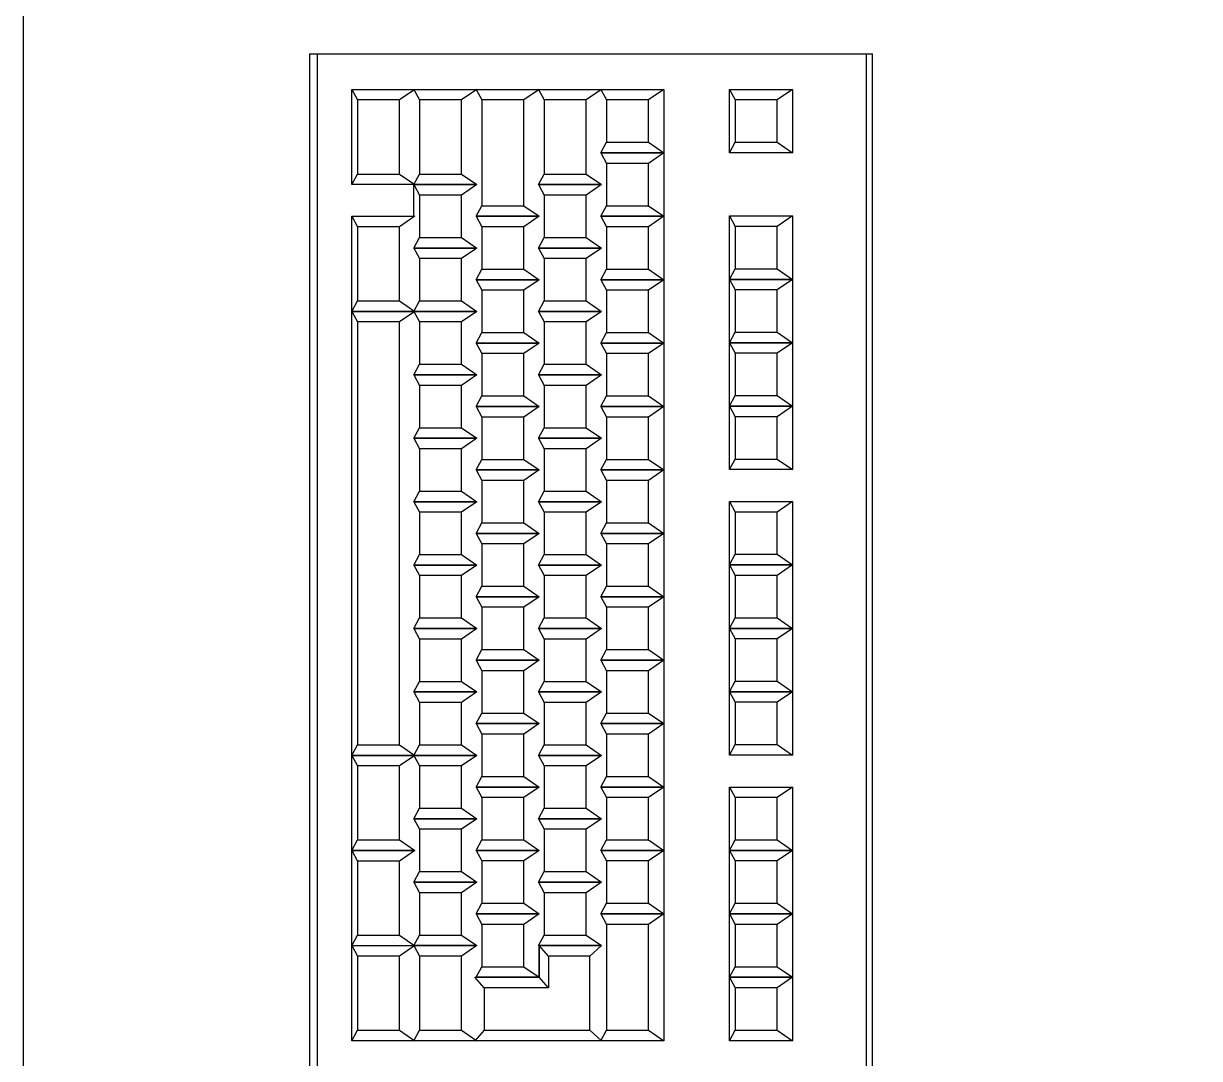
# Model space of a CAD drawing. Header units: metres. Extents: x -22 to 564, y 0 to 143.
# Drawn here: x 115.3092 to 115.6592, y 39.7939 to 40.102 of the extents above; entities that cross this region are included whole.
import ezdxf
from ezdxf.enums import TextEntityAlignment as Align

# ---------------------------------------------------------------- set-up
doc = ezdxf.new("R2010")
doc.units = ezdxf.units.M
for name, color, linetype in [('XREF 1N NEURO-ONCOLOGIA$0$MOBILIARIO', 161, 'Continuous'), ('XREF 1N NEURO-ONCOLOGIA$0$Mobiliario Fijo', 40, 'Continuous'), ('XREF 1N NEURO-ONCOLOGIA$0$TEX-MOB', 4, 'Continuous')]:
    doc.layers.add(name, color=color, linetype=linetype)
doc.styles.add('XREF 1N NEURO-ONCOLOGIA$0$HANDLET', font='romans.shx')

# ---------------------------------------------------------------- blocks, each defined once
blk = doc.blocks.new('XREF 1N NEURO-ONCOLOGIA$0$A$C3a3ee5ec')
for p, q in [((-0.15502, 0.26704), (-0.15502, -0.22296)), ((-0.15317, 0.26704), (-0.15317, -0.22296)), ((0.01032, -0.22296), (0.01032, 0.26704)), ((0.01257, -0.22296), (0.01257, 0.26704)), ((-0.13118, 0.0519), (-0.13118, 0.07077)), ((-0.13118, 0.07077), (-0.11244, 0.07077)), ((-0.12662, 0.06762), (-0.13118, 0.07077)), ((-0.11244, 0.07077), (-0.11413, 0.06762)), ((-0.11244, 0.07077), (-0.11244, 0.0519)), ((-0.09287, 0.03302), (-0.09287, 0.07077)), ((-0.09287, 0.07077), (-0.07413, 0.07077)), ((-0.08831, 0.06764), (-0.09287, 0.07077)), ((-0.07413, 0.07077), (-0.07582, 0.06764)), ((-0.07433, 0.07077), (-0.03668, 0.07077)), ((-0.07433, 0.07077), (-0.07091, 0.06767)), ((-0.03941, 0.06767), (-0.03668, 0.07077)), ((-0.03727, 0.0708), (-0.01853, 0.0708)), ((-0.03271, 0.06764), (-0.03727, 0.0708)), ((-0.01853, 0.0708), (-0.02022, 0.06764)), ((-0.01874, 0.0708), (0, 0.0708)), ((-0.01418, 0.06764), (-0.01874, 0.0708)), ((0, 0.0708), (-0.00169, 0.06764)), ((0, 0.0708), (0, 0.04247)), ((-0.12662, 0.06762), (-0.12662, 0.05502)), ((-0.11413, 0.06762), (-0.12662, 0.06762)), ((-0.11413, 0.05502), (-0.11413, 0.06762)), ((-0.08831, 0.06764), (-0.08831, 0.03614)), ((-0.07582, 0.06764), (-0.08831, 0.06764)), ((-0.07582, 0.03614), (-0.07582, 0.06764)), ((-0.03941, 0.06767), (-0.07091, 0.06767)), ((-0.07091, 0.06767), (-0.07091, 0.04557)), ((-0.03941, 0.055), (-0.03941, 0.06767)), ((-0.03271, 0.06764), (-0.03271, 0.04559)), ((-0.02022, 0.06764), (-0.03271, 0.06764)), ((-0.02022, 0.04559), (-0.02022, 0.06764)), ((-0.01418, 0.06764), (-0.01418, 0.04559)), ((-0.00169, 0.06764), (-0.01418, 0.06764)), ((-0.00169, 0.04559), (-0.00169, 0.06764)), ((-0.13118, 0.0519), (-0.12662, 0.05502)), ((-0.12662, 0.05502), (-0.11413, 0.05502)), ((-0.11244, 0.0519), (-0.11413, 0.05502)), ((-0.05854, 0.055), (-0.03941, 0.055)), ((-0.05854, 0.055), (-0.0558, 0.0519)), ((-0.05854, 0.04557), (-0.05854, 0.055)), ((-0.03941, 0.055), (-0.03668, 0.0519)), ((-0.11244, 0.0519), (-0.13118, 0.0519)), ((-0.13118, 0.03302), (-0.13118, 0.0519)), ((-0.13118, 0.0519), (-0.11244, 0.0519)), ((-0.12662, 0.04874), (-0.13118, 0.0519)), ((-0.11244, 0.0519), (-0.11413, 0.04874)), ((-0.11244, 0.0519), (-0.11244, 0.03302)), ((-0.03668, 0.0519), (-0.0558, 0.0519)), ((-0.0558, 0.0519), (-0.0558, 0.04247)), ((-0.0558, 0.04247), (-0.0558, 0.0519)), ((-0.0558, 0.0519), (-0.03706, 0.0519)), ((-0.05124, 0.04874), (-0.0558, 0.0519)), ((-0.03706, 0.0519), (-0.03875, 0.04874)), ((-0.12662, 0.04874), (-0.12662, 0.03614)), ((-0.11413, 0.04874), (-0.12662, 0.04874)), ((-0.11413, 0.03614), (-0.11413, 0.04874)), ((-0.07091, 0.04557), (-0.07433, 0.04247)), ((-0.07091, 0.04557), (-0.05854, 0.04557)), ((-0.05854, 0.04557), (-0.0558, 0.04247)), ((-0.05124, 0.04874), (-0.05124, 0.03614)), ((-0.03875, 0.04874), (-0.05124, 0.04874)), ((-0.03875, 0.03614), (-0.03875, 0.04874)), ((-0.03727, 0.04247), (-0.03271, 0.04559)), ((-0.03271, 0.04559), (-0.02022, 0.04559)), ((-0.01853, 0.04247), (-0.02022, 0.04559)), ((-0.01874, 0.04247), (-0.01418, 0.04559)), ((-0.01418, 0.04559), (-0.00169, 0.04559)), ((0, 0.04247), (-0.00169, 0.04559)), ((-0.07433, 0.04247), (-0.0556, 0.04247)), ((-0.06977, 0.03931), (-0.07433, 0.04247)), ((-0.0558, 0.04247), (-0.07433, 0.04247)), ((-0.0556, 0.04247), (-0.05728, 0.03931)), ((-0.01853, 0.04247), (-0.03727, 0.04247)), ((-0.03727, 0.04247), (-0.01853, 0.04247)), ((-0.03271, 0.03931), (-0.03727, 0.04247)), ((-0.01853, 0.04247), (-0.02022, 0.03931)), ((-0.01874, 0.04249), (0, 0.04249)), ((-0.01418, 0.03933), (-0.01874, 0.04249)), ((0, 0.04247), (-0.01874, 0.04247)), ((0, 0.04249), (-0.00169, 0.03933)), ((0, 0.04249), (0, 0.01416)), ((-0.06977, 0.03931), (-0.06977, 0.02671)), ((-0.05728, 0.03931), (-0.06977, 0.03931)), ((-0.05728, 0.02671), (-0.05728, 0.03931)), ((-0.03271, 0.03931), (-0.03271, 0.02671)), ((-0.02022, 0.03931), (-0.03271, 0.03931)), ((-0.02022, 0.02671), (-0.02022, 0.03931)), ((-0.01418, 0.03933), (-0.01418, 0.01729)), ((-0.00169, 0.03933), (-0.01418, 0.03933)), ((-0.00169, 0.01729), (-0.00169, 0.03933)), ((-0.13118, 0.03302), (-0.12662, 0.03614)), ((-0.12662, 0.03614), (-0.11413, 0.03614)), ((-0.11244, 0.03302), (-0.11413, 0.03614)), ((-0.09287, 0.03302), (-0.08831, 0.03614)), ((-0.08831, 0.03614), (-0.07582, 0.03614)), ((-0.07413, 0.03302), (-0.07582, 0.03614)), ((-0.0558, 0.03302), (-0.05124, 0.03614)), ((-0.05124, 0.03614), (-0.03875, 0.03614)), ((-0.03706, 0.03302), (-0.03875, 0.03614)), ((-0.11244, 0.03302), (-0.13118, 0.03302)), ((-0.13118, 0.01414), (-0.13118, 0.03302)), ((-0.13118, 0.03302), (-0.11244, 0.03302)), ((-0.12662, 0.02986), (-0.13118, 0.03302)), ((-0.11244, 0.03302), (-0.11413, 0.02986)), ((-0.11244, 0.03302), (-0.11244, 0.01414)), ((-0.07413, 0.03302), (-0.09287, 0.03302)), ((-0.09287, 0.01414), (-0.09287, 0.03302)), ((-0.09287, 0.03302), (-0.07413, 0.03302)), ((-0.08831, 0.02986), (-0.09287, 0.03302)), ((-0.07413, 0.03302), (-0.07582, 0.02986)), ((-0.03706, 0.03302), (-0.0558, 0.03302)), ((-0.0558, 0.03302), (-0.03706, 0.03302)), ((-0.05124, 0.02986), (-0.0558, 0.03302)), ((-0.03706, 0.03302), (-0.03875, 0.02986)), ((-0.12662, 0.02986), (-0.12662, 0.01726)), ((-0.11413, 0.02986), (-0.12662, 0.02986)), ((-0.11413, 0.01726), (-0.11413, 0.02986)), ((-0.08831, 0.02986), (-0.08831, 0.01726)), ((-0.07582, 0.02986), (-0.08831, 0.02986)), ((-0.07582, 0.01726), (-0.07582, 0.02986)), ((-0.05124, 0.02986), (-0.05124, 0.01726)), ((-0.03875, 0.02986), (-0.05124, 0.02986)), ((-0.03875, 0.01726), (-0.03875, 0.02986)), ((-0.07433, 0.02359), (-0.06977, 0.02671)), ((-0.06977, 0.02671), (-0.05728, 0.02671)), ((-0.0556, 0.02359), (-0.05728, 0.02671)), ((-0.03727, 0.02359), (-0.03271, 0.02671)), ((-0.03271, 0.02671), (-0.02022, 0.02671)), ((-0.01853, 0.02359), (-0.02022, 0.02671)), ((-0.0556, 0.02359), (-0.07433, 0.02359)), ((-0.07433, 0.02359), (-0.0556, 0.02359)), ((-0.06977, 0.02043), (-0.07433, 0.02359)), ((-0.0556, 0.02359), (-0.05728, 0.02043)), ((-0.01853, 0.02359), (-0.03727, 0.02359)), ((-0.03727, 0.02359), (-0.01853, 0.02359)), ((-0.03271, 0.02043), (-0.03727, 0.02359)), ((-0.01853, 0.02359), (-0.02022, 0.02043)), ((-0.06977, 0.02043), (-0.06977, 0.00784)), ((-0.05728, 0.02043), (-0.06977, 0.02043)), ((-0.05728, 0.00784), (-0.05728, 0.02043)), ((-0.03271, 0.02043), (-0.03271, 0.00784)), ((-0.02022, 0.02043), (-0.03271, 0.02043)), ((-0.02022, 0.00784), (-0.02022, 0.02043)), ((-0.13118, 0.01414), (-0.12662, 0.01726)), ((-0.11244, 0.01414), (-0.13118, 0.01414)), ((-0.13118, -0.00474), (-0.13118, 0.01414)), ((-0.13118, 0.01414), (-0.11244, 0.01414)), ((-0.12662, 0.01098), (-0.13118, 0.01414)), ((-0.12662, 0.01726), (-0.11413, 0.01726)), ((-0.11244, 0.01414), (-0.11413, 0.01726)), ((-0.11244, 0.01414), (-0.11413, 0.01098)), ((-0.11244, 0.01414), (-0.11244, -0.00474)), ((-0.09287, 0.01414), (-0.08831, 0.01726)), ((-0.07413, 0.01414), (-0.09287, 0.01414)), ((-0.09287, -0.00474), (-0.09287, 0.01414)), ((-0.09287, 0.01414), (-0.07413, 0.01414)), ((-0.08831, 0.01098), (-0.09287, 0.01414)), ((-0.08831, 0.01726), (-0.07582, 0.01726)), ((-0.07413, 0.01414), (-0.07582, 0.01726)), ((-0.07413, 0.01414), (-0.07582, 0.01098)), ((-0.0558, 0.01414), (-0.05124, 0.01726)), ((-0.03706, 0.01414), (-0.0558, 0.01414)), ((-0.0558, 0.01414), (-0.03706, 0.01414)), ((-0.05124, 0.01098), (-0.0558, 0.01414)), ((-0.05124, 0.01726), (-0.03875, 0.01726)), ((-0.03706, 0.01414), (-0.03875, 0.01726)), ((-0.03706, 0.01414), (-0.03875, 0.01098)), ((-0.01874, 0.01416), (-0.01418, 0.01729)), ((0, 0.01416), (-0.01874, 0.01416)), ((-0.01874, 0.01416), (0, 0.01416)), ((-0.01418, 0.01101), (-0.01874, 0.01416)), ((-0.01418, 0.01729), (-0.00169, 0.01729)), ((0, 0.01416), (-0.00169, 0.01729)), ((0, 0.01416), (-0.00169, 0.01101)), ((0, 0.01416), (0, -0.01416)), ((-0.12662, 0.01098), (-0.12662, -0.00161)), ((-0.11413, 0.01098), (-0.12662, 0.01098)), ((-0.11413, -0.00161), (-0.11413, 0.01098)), ((-0.08831, 0.01098), (-0.08831, -0.00161)), ((-0.07582, 0.01098), (-0.08831, 0.01098)), ((-0.07582, -0.00161), (-0.07582, 0.01098)), ((-0.05124, 0.01098), (-0.05124, -0.00161)), ((-0.03875, 0.01098), (-0.05124, 0.01098)), ((-0.03875, -0.00161), (-0.03875, 0.01098)), ((-0.01418, 0.01101), (-0.01418, -0.01104)), ((-0.00169, 0.01101), (-0.01418, 0.01101)), ((-0.00169, -0.01104), (-0.00169, 0.01101)), ((-0.07433, 0.00471), (-0.06977, 0.00784)), ((-0.06977, 0.00784), (-0.05728, 0.00784)), ((-0.0556, 0.00471), (-0.05728, 0.00784)), ((-0.03727, 0.00471), (-0.03271, 0.00784)), ((-0.03271, 0.00784), (-0.02022, 0.00784)), ((-0.01853, 0.00471), (-0.02022, 0.00784)), ((-0.0556, 0.00471), (-0.07433, 0.00471)), ((-0.07433, 0.00471), (-0.0556, 0.00471)), ((-0.06977, 0.00156), (-0.07433, 0.00471)), ((-0.0556, 0.00471), (-0.05728, 0.00156)), ((-0.01853, 0.00471), (-0.03727, 0.00471)), ((-0.03727, 0.00471), (-0.01853, 0.00471)), ((-0.03271, 0.00156), (-0.03727, 0.00471)), ((-0.01853, 0.00471), (-0.02022, 0.00156)), ((-0.06977, 0.00156), (-0.06977, -0.01104)), ((-0.05728, 0.00156), (-0.06977, 0.00156)), ((-0.05728, -0.01104), (-0.05728, 0.00156)), ((-0.03271, 0.00156), (-0.03271, -0.01104)), ((-0.02022, 0.00156), (-0.03271, 0.00156)), ((-0.02022, -0.01104), (-0.02022, 0.00156)), ((-0.13118, -0.00474), (-0.12662, -0.00161)), ((-0.12662, -0.00161), (-0.11413, -0.00161)), ((-0.11244, -0.00474), (-0.11413, -0.00161)), ((-0.09287, -0.00474), (-0.08831, -0.00161)), ((-0.08831, -0.00161), (-0.07582, -0.00161)), ((-0.07413, -0.00474), (-0.07582, -0.00161)), ((-0.0558, -0.00474), (-0.05124, -0.00161)), ((-0.05124, -0.00161), (-0.03875, -0.00161)), ((-0.03706, -0.00474), (-0.03875, -0.00161)), ((-0.11244, -0.00474), (-0.13118, -0.00474)), ((-0.07413, -0.00474), (-0.09287, -0.00474)), ((-0.09287, -0.02361), (-0.09287, -0.00474)), ((-0.09287, -0.00474), (-0.07413, -0.00474)), ((-0.08831, -0.00789), (-0.09287, -0.00474)), ((-0.07413, -0.00474), (-0.07582, -0.00789)), ((-0.03706, -0.00474), (-0.0558, -0.00474)), ((-0.0558, -0.00474), (-0.03706, -0.00474)), ((-0.05124, -0.00789), (-0.0558, -0.00474)), ((-0.03706, -0.00474), (-0.03875, -0.00789)), ((-0.08831, -0.00789), (-0.08831, -0.02049)), ((-0.07582, -0.00789), (-0.08831, -0.00789)), ((-0.07582, -0.02049), (-0.07582, -0.00789)), ((-0.05124, -0.00789), (-0.05124, -0.02049)), ((-0.03875, -0.00789), (-0.05124, -0.00789)), ((-0.03875, -0.02049), (-0.03875, -0.00789)), ((-0.07433, -0.01416), (-0.06977, -0.01104)), ((-0.06977, -0.01104), (-0.05728, -0.01104)), ((-0.0556, -0.01416), (-0.05728, -0.01104)), ((-0.03727, -0.01416), (-0.03271, -0.01104)), ((-0.03271, -0.01104), (-0.02022, -0.01104)), ((-0.01853, -0.01416), (-0.02022, -0.01104)), ((-0.01874, -0.01416), (-0.01418, -0.01104)), ((-0.01418, -0.01104), (-0.00169, -0.01104)), ((0, -0.01416), (-0.00169, -0.01104)), ((-0.13118, -0.0331), (-0.13118, -0.01423)), ((-0.13118, -0.01423), (-0.11244, -0.01423)), ((-0.12662, -0.01738), (-0.13118, -0.01423)), ((-0.12662, -0.01738), (-0.12662, -0.02998)), ((-0.11413, -0.01738), (-0.12662, -0.01738)), ((-0.11244, -0.01423), (-0.11413, -0.01738)), ((-0.11413, -0.02998), (-0.11413, -0.01738)), ((-0.11244, -0.01423), (-0.11244, -0.0331)), ((-0.0556, -0.01416), (-0.07433, -0.01416)), ((-0.07433, -0.01416), (-0.0556, -0.01416)), ((-0.06977, -0.01732), (-0.07433, -0.01416)), ((-0.06977, -0.01732), (-0.06977, -0.02992)), ((-0.05728, -0.01732), (-0.06977, -0.01732)), ((-0.0556, -0.01416), (-0.05728, -0.01732)), ((-0.05728, -0.02992), (-0.05728, -0.01732)), ((-0.01853, -0.01416), (-0.03727, -0.01416)), ((-0.03727, -0.01416), (-0.01853, -0.01416)), ((-0.03271, -0.01732), (-0.03727, -0.01416)), ((-0.03271, -0.01732), (-0.03271, -0.02992)), ((-0.02022, -0.01732), (-0.03271, -0.01732)), ((-0.01853, -0.01416), (-0.02022, -0.01732)), ((-0.02022, -0.02992), (-0.02022, -0.01732)), ((0, -0.01416), (-0.01874, -0.01416)), ((-0.01874, -0.01416), (0, -0.01416)), ((-0.01418, -0.01732), (-0.01874, -0.01416)), ((-0.01418, -0.01732), (-0.01418, -0.14319)), ((-0.00169, -0.01732), (-0.01418, -0.01732)), ((0, -0.01416), (-0.00169, -0.01732)), ((-0.00169, -0.14319), (-0.00169, -0.01732)), ((0, -0.01416), (0, -0.14631)), ((-0.09287, -0.02361), (-0.08831, -0.02049)), ((-0.08831, -0.02049), (-0.07582, -0.02049)), ((-0.07413, -0.02361), (-0.07582, -0.02049)), ((-0.0558, -0.02361), (-0.05124, -0.02049)), ((-0.05124, -0.02049), (-0.03875, -0.02049)), ((-0.03706, -0.02361), (-0.03875, -0.02049)), ((-0.07413, -0.02361), (-0.09287, -0.02361)), ((-0.09287, -0.04249), (-0.09287, -0.02361)), ((-0.09287, -0.02361), (-0.07413, -0.02361)), ((-0.08831, -0.02677), (-0.09287, -0.02361)), ((-0.07413, -0.02361), (-0.07582, -0.02677)), ((-0.03706, -0.02361), (-0.0558, -0.02361)), ((-0.0558, -0.02361), (-0.03706, -0.02361)), ((-0.05124, -0.02677), (-0.0558, -0.02361)), ((-0.03706, -0.02361), (-0.03875, -0.02677)), ((-0.08831, -0.02677), (-0.08831, -0.03937)), ((-0.07582, -0.02677), (-0.08831, -0.02677)), ((-0.07582, -0.03937), (-0.07582, -0.02677)), ((-0.05124, -0.02677), (-0.05124, -0.03937)), ((-0.03875, -0.02677), (-0.05124, -0.02677)), ((-0.03875, -0.03937), (-0.03875, -0.02677)), ((-0.13118, -0.0331), (-0.12662, -0.02998)), ((-0.12662, -0.02998), (-0.11413, -0.02998)), ((-0.11244, -0.0331), (-0.11413, -0.02998)), ((-0.07433, -0.03304), (-0.06977, -0.02992)), ((-0.06977, -0.02992), (-0.05728, -0.02992)), ((-0.0556, -0.03304), (-0.05728, -0.02992)), ((-0.03727, -0.03304), (-0.03271, -0.02992)), ((-0.03271, -0.02992), (-0.02022, -0.02992)), ((-0.01853, -0.03304), (-0.02022, -0.02992)), ((-0.11244, -0.0331), (-0.13118, -0.0331)), ((-0.13118, -0.05198), (-0.13118, -0.0331)), ((-0.13118, -0.0331), (-0.11244, -0.0331)), ((-0.12662, -0.03626), (-0.13118, -0.0331)), ((-0.11244, -0.0331), (-0.11413, -0.03626)), ((-0.11244, -0.0331), (-0.11244, -0.05198)), ((-0.0556, -0.03304), (-0.07433, -0.03304)), ((-0.07433, -0.03304), (-0.0556, -0.03304)), ((-0.06977, -0.0362), (-0.07433, -0.03304)), ((-0.0556, -0.03304), (-0.05728, -0.0362)), ((-0.01853, -0.03304), (-0.03727, -0.03304)), ((-0.03727, -0.03304), (-0.01853, -0.03304)), ((-0.03271, -0.0362), (-0.03727, -0.03304)), ((-0.01853, -0.03304), (-0.02022, -0.0362)), ((-0.12662, -0.03626), (-0.12662, -0.04886)), ((-0.11413, -0.03626), (-0.12662, -0.03626)), ((-0.11413, -0.04886), (-0.11413, -0.03626)), ((-0.06977, -0.0362), (-0.06977, -0.0488)), ((-0.05728, -0.0362), (-0.06977, -0.0362)), ((-0.05728, -0.0488), (-0.05728, -0.0362)), ((-0.03271, -0.0362), (-0.03271, -0.0488)), ((-0.02022, -0.0362), (-0.03271, -0.0362)), ((-0.02022, -0.0488), (-0.02022, -0.0362)), ((-0.09287, -0.04249), (-0.08831, -0.03937)), ((-0.08831, -0.03937), (-0.07582, -0.03937)), ((-0.07413, -0.04249), (-0.07582, -0.03937)), ((-0.0558, -0.04249), (-0.05124, -0.03937)), ((-0.05124, -0.03937), (-0.03875, -0.03937)), ((-0.03706, -0.04249), (-0.03875, -0.03937)), ((-0.07413, -0.04249), (-0.09287, -0.04249)), ((-0.09287, -0.06137), (-0.09287, -0.04249)), ((-0.09287, -0.04249), (-0.07413, -0.04249)), ((-0.08831, -0.04565), (-0.09287, -0.04249)), ((-0.07413, -0.04249), (-0.07582, -0.04565)), ((-0.03706, -0.04249), (-0.0558, -0.04249)), ((-0.0558, -0.04249), (-0.03706, -0.04249)), ((-0.05124, -0.04565), (-0.0558, -0.04249)), ((-0.03706, -0.04249), (-0.03875, -0.04565)), ((-0.13118, -0.05198), (-0.12662, -0.04886)), ((-0.12662, -0.04886), (-0.11413, -0.04886)), ((-0.11244, -0.05198), (-0.11413, -0.04886)), ((-0.08831, -0.04565), (-0.08831, -0.05825)), ((-0.07582, -0.04565), (-0.08831, -0.04565)), ((-0.07582, -0.05825), (-0.07582, -0.04565)), ((-0.07433, -0.05192), (-0.06977, -0.0488)), ((-0.06977, -0.0488), (-0.05728, -0.0488)), ((-0.0556, -0.05192), (-0.05728, -0.0488)), ((-0.05124, -0.04565), (-0.05124, -0.05825)), ((-0.03875, -0.04565), (-0.05124, -0.04565)), ((-0.03875, -0.05825), (-0.03875, -0.04565)), ((-0.03727, -0.05192), (-0.03271, -0.0488)), ((-0.03271, -0.0488), (-0.02022, -0.0488)), ((-0.01853, -0.05192), (-0.02022, -0.0488)), ((-0.11244, -0.05198), (-0.13118, -0.05198)), ((-0.13118, -0.07086), (-0.13118, -0.05198)), ((-0.13118, -0.05198), (-0.11244, -0.05198)), ((-0.12662, -0.05514), (-0.13118, -0.05198)), ((-0.11244, -0.05198), (-0.11413, -0.05514)), ((-0.11244, -0.05198), (-0.11244, -0.07086)), ((-0.0556, -0.05192), (-0.07433, -0.05192)), ((-0.07433, -0.05192), (-0.0556, -0.05192)), ((-0.06977, -0.05508), (-0.07433, -0.05192)), ((-0.0556, -0.05192), (-0.05728, -0.05508)), ((-0.01853, -0.05192), (-0.03727, -0.05192)), ((-0.03727, -0.05192), (-0.01853, -0.05192)), ((-0.03271, -0.05508), (-0.03727, -0.05192)), ((-0.01853, -0.05192), (-0.02022, -0.05508)), ((-0.12662, -0.05514), (-0.12662, -0.06774)), ((-0.11413, -0.05514), (-0.12662, -0.05514)), ((-0.11413, -0.06774), (-0.11413, -0.05514)), ((-0.06977, -0.05508), (-0.06977, -0.06767)), ((-0.05728, -0.05508), (-0.06977, -0.05508)), ((-0.05728, -0.06767), (-0.05728, -0.05508)), ((-0.03271, -0.05508), (-0.03271, -0.06767)), ((-0.02022, -0.05508), (-0.03271, -0.05508)), ((-0.02022, -0.06767), (-0.02022, -0.05508)), ((-0.09287, -0.06137), (-0.08831, -0.05825)), ((-0.08831, -0.05825), (-0.07582, -0.05825)), ((-0.07413, -0.06137), (-0.07582, -0.05825)), ((-0.0558, -0.06137), (-0.05124, -0.05825)), ((-0.05124, -0.05825), (-0.03875, -0.05825)), ((-0.03706, -0.06137), (-0.03875, -0.05825)), ((-0.07413, -0.06137), (-0.09287, -0.06137)), ((-0.09287, -0.08025), (-0.09287, -0.06137)), ((-0.09287, -0.06137), (-0.07413, -0.06137)), ((-0.08831, -0.06453), (-0.09287, -0.06137)), ((-0.07413, -0.06137), (-0.07582, -0.06453)), ((-0.03706, -0.06137), (-0.0558, -0.06137)), ((-0.0558, -0.06137), (-0.03706, -0.06137)), ((-0.05124, -0.06453), (-0.0558, -0.06137)), ((-0.03706, -0.06137), (-0.03875, -0.06453)), ((-0.08831, -0.06453), (-0.08831, -0.07712)), ((-0.07582, -0.06453), (-0.08831, -0.06453)), ((-0.07582, -0.07712), (-0.07582, -0.06453)), ((-0.05124, -0.06453), (-0.05124, -0.07712)), ((-0.03875, -0.06453), (-0.05124, -0.06453)), ((-0.03875, -0.07712), (-0.03875, -0.06453)), ((-0.13118, -0.07086), (-0.12662, -0.06774)), ((-0.12662, -0.06774), (-0.11413, -0.06774)), ((-0.11244, -0.07086), (-0.11413, -0.06774)), ((-0.07433, -0.0708), (-0.06977, -0.06767)), ((-0.06977, -0.06767), (-0.05728, -0.06767)), ((-0.0556, -0.0708), (-0.05728, -0.06767)), ((-0.03727, -0.0708), (-0.03271, -0.06767)), ((-0.03271, -0.06767), (-0.02022, -0.06767)), ((-0.01853, -0.0708), (-0.02022, -0.06767)), ((-0.11244, -0.07086), (-0.13118, -0.07086)), ((-0.13118, -0.08974), (-0.13118, -0.07086)), ((-0.13118, -0.07086), (-0.11244, -0.07086)), ((-0.12662, -0.07402), (-0.13118, -0.07086)), ((-0.11244, -0.07086), (-0.11413, -0.07402)), ((-0.11244, -0.07086), (-0.11244, -0.08974)), ((-0.0556, -0.0708), (-0.07433, -0.0708)), ((-0.07433, -0.0708), (-0.0556, -0.0708)), ((-0.06977, -0.07396), (-0.07433, -0.0708)), ((-0.0556, -0.0708), (-0.05728, -0.07396)), ((-0.01853, -0.0708), (-0.03727, -0.0708)), ((-0.03727, -0.0708), (-0.01853, -0.0708)), ((-0.03271, -0.07396), (-0.03727, -0.0708)), ((-0.01853, -0.0708), (-0.02022, -0.07396)), ((-0.12662, -0.07402), (-0.12662, -0.08661)), ((-0.11413, -0.07402), (-0.12662, -0.07402)), ((-0.11413, -0.08661), (-0.11413, -0.07402)), ((-0.06977, -0.07396), (-0.06977, -0.08655)), ((-0.05728, -0.07396), (-0.06977, -0.07396)), ((-0.05728, -0.08655), (-0.05728, -0.07396)), ((-0.03271, -0.07396), (-0.03271, -0.08655)), ((-0.02022, -0.07396), (-0.03271, -0.07396)), ((-0.02022, -0.08655), (-0.02022, -0.07396)), ((-0.09287, -0.08025), (-0.08831, -0.07712)), ((-0.07413, -0.08025), (-0.09287, -0.08025)), ((-0.09287, -0.09912), (-0.09287, -0.08025)), ((-0.09287, -0.08025), (-0.07413, -0.08025)), ((-0.08831, -0.08341), (-0.09287, -0.08025)), ((-0.08831, -0.07712), (-0.07582, -0.07712)), ((-0.07413, -0.08025), (-0.07582, -0.07712)), ((-0.07413, -0.08025), (-0.07582, -0.08341)), ((-0.0558, -0.08025), (-0.05124, -0.07712)), ((-0.03706, -0.08025), (-0.0558, -0.08025)), ((-0.0558, -0.08025), (-0.03706, -0.08025)), ((-0.05124, -0.08341), (-0.0558, -0.08025)), ((-0.05124, -0.07712), (-0.03875, -0.07712)), ((-0.03706, -0.08025), (-0.03875, -0.07712)), ((-0.03706, -0.08025), (-0.03875, -0.08341)), ((-0.08831, -0.08341), (-0.08831, -0.096)), ((-0.07582, -0.08341), (-0.08831, -0.08341)), ((-0.07582, -0.096), (-0.07582, -0.08341)), ((-0.05124, -0.08341), (-0.05124, -0.096)), ((-0.03875, -0.08341), (-0.05124, -0.08341)), ((-0.03875, -0.096), (-0.03875, -0.08341)), ((-0.13118, -0.08974), (-0.12662, -0.08661)), ((-0.12662, -0.08661), (-0.11413, -0.08661)), ((-0.11244, -0.08974), (-0.11413, -0.08661)), ((-0.07433, -0.08967), (-0.06977, -0.08655)), ((-0.06977, -0.08655), (-0.05728, -0.08655)), ((-0.0556, -0.08967), (-0.05728, -0.08655)), ((-0.03727, -0.08967), (-0.03271, -0.08655)), ((-0.03271, -0.08655), (-0.02022, -0.08655)), ((-0.01853, -0.08967), (-0.02022, -0.08655)), ((-0.11244, -0.08974), (-0.13118, -0.08974)), ((-0.0556, -0.08967), (-0.07433, -0.08967)), ((-0.07433, -0.08967), (-0.0556, -0.08967)), ((-0.06977, -0.09283), (-0.07433, -0.08967)), ((-0.0556, -0.08967), (-0.05728, -0.09283)), ((-0.01853, -0.08967), (-0.03727, -0.08967)), ((-0.03727, -0.08967), (-0.01853, -0.08967)), ((-0.03271, -0.09283), (-0.03727, -0.08967)), ((-0.01853, -0.08967), (-0.02022, -0.09283)), ((-0.06977, -0.09283), (-0.06977, -0.10543)), ((-0.05728, -0.09283), (-0.06977, -0.09283)), ((-0.05728, -0.10543), (-0.05728, -0.09283)), ((-0.03271, -0.09283), (-0.03271, -0.10543)), ((-0.02022, -0.09283), (-0.03271, -0.09283)), ((-0.02022, -0.10543), (-0.02022, -0.09283)), ((-0.09287, -0.09912), (-0.08831, -0.096)), ((-0.08831, -0.096), (-0.07582, -0.096)), ((-0.07413, -0.09912), (-0.07582, -0.096)), ((-0.0558, -0.09912), (-0.05124, -0.096)), ((-0.05124, -0.096), (-0.03875, -0.096)), ((-0.03706, -0.09912), (-0.03875, -0.096)), ((-0.13118, -0.1181), (-0.13118, -0.09923)), ((-0.13118, -0.09923), (-0.11244, -0.09923)), ((-0.12662, -0.10238), (-0.13118, -0.09923)), ((-0.11244, -0.09923), (-0.11413, -0.10238)), ((-0.11244, -0.09923), (-0.11244, -0.1181)), ((-0.07413, -0.09912), (-0.09287, -0.09912)), ((-0.09287, -0.118), (-0.09287, -0.09912)), ((-0.09287, -0.09912), (-0.07413, -0.09912)), ((-0.08831, -0.10228), (-0.09287, -0.09912)), ((-0.07413, -0.09912), (-0.07582, -0.10228)), ((-0.03706, -0.09912), (-0.0558, -0.09912)), ((-0.0558, -0.09912), (-0.03706, -0.09912)), ((-0.05124, -0.10228), (-0.0558, -0.09912)), ((-0.03706, -0.09912), (-0.03875, -0.10228)), ((-0.12662, -0.10238), (-0.12662, -0.11498)), ((-0.11413, -0.10238), (-0.12662, -0.10238)), ((-0.11413, -0.11498), (-0.11413, -0.10238)), ((-0.08831, -0.10228), (-0.08831, -0.11488)), ((-0.07582, -0.10228), (-0.08831, -0.10228)), ((-0.07582, -0.11488), (-0.07582, -0.10228)), ((-0.05124, -0.10228), (-0.05124, -0.11488)), ((-0.03875, -0.10228), (-0.05124, -0.10228)), ((-0.03875, -0.11488), (-0.03875, -0.10228)), ((-0.07433, -0.10855), (-0.06977, -0.10543)), ((-0.06977, -0.10543), (-0.05728, -0.10543)), ((-0.0556, -0.10855), (-0.05728, -0.10543)), ((-0.03727, -0.10855), (-0.03271, -0.10543)), ((-0.03271, -0.10543), (-0.02022, -0.10543)), ((-0.01853, -0.10855), (-0.02022, -0.10543)), ((-0.0556, -0.10855), (-0.07433, -0.10855)), ((-0.07433, -0.10855), (-0.0556, -0.10855)), ((-0.06977, -0.11171), (-0.07433, -0.10855)), ((-0.06977, -0.11171), (-0.06977, -0.12431)), ((-0.05728, -0.11171), (-0.06977, -0.11171)), ((-0.0556, -0.10855), (-0.05728, -0.11171)), ((-0.05728, -0.12431), (-0.05728, -0.11171)), ((-0.01853, -0.10855), (-0.03727, -0.10855)), ((-0.03727, -0.10855), (-0.01853, -0.10855)), ((-0.03271, -0.11171), (-0.03727, -0.10855)), ((-0.03271, -0.11171), (-0.03271, -0.12431)), ((-0.02022, -0.11171), (-0.03271, -0.11171)), ((-0.01853, -0.10855), (-0.02022, -0.11171)), ((-0.02022, -0.12431), (-0.02022, -0.11171)), ((-0.13118, -0.1181), (-0.12662, -0.11498)), ((-0.12662, -0.11498), (-0.11413, -0.11498)), ((-0.11244, -0.1181), (-0.11413, -0.11498)), ((-0.09287, -0.118), (-0.08831, -0.11488)), ((-0.08831, -0.11488), (-0.07582, -0.11488)), ((-0.07413, -0.118), (-0.07582, -0.11488)), ((-0.0558, -0.118), (-0.05124, -0.11488)), ((-0.05124, -0.11488), (-0.03875, -0.11488)), ((-0.03706, -0.118), (-0.03875, -0.11488)), ((-0.11244, -0.1181), (-0.13118, -0.1181)), ((-0.13118, -0.13698), (-0.13118, -0.1181)), ((-0.13118, -0.1181), (-0.11244, -0.1181)), ((-0.12662, -0.12126), (-0.13118, -0.1181)), ((-0.11244, -0.1181), (-0.11413, -0.12126)), ((-0.11244, -0.1181), (-0.11244, -0.13698)), ((-0.07413, -0.118), (-0.09287, -0.118)), ((-0.09287, -0.13688), (-0.09287, -0.118)), ((-0.09287, -0.118), (-0.07413, -0.118)), ((-0.08831, -0.12116), (-0.09287, -0.118)), ((-0.07413, -0.118), (-0.07582, -0.12116)), ((-0.03706, -0.118), (-0.0558, -0.118)), ((-0.0558, -0.118), (-0.03706, -0.118)), ((-0.05124, -0.12116), (-0.0558, -0.118)), ((-0.03706, -0.118), (-0.03875, -0.12116)), ((-0.12662, -0.12126), (-0.12662, -0.13386)), ((-0.11413, -0.12126), (-0.12662, -0.12126)), ((-0.11413, -0.13386), (-0.11413, -0.12126)), ((-0.08831, -0.12116), (-0.08831, -0.13376)), ((-0.07582, -0.12116), (-0.08831, -0.12116)), ((-0.07582, -0.13376), (-0.07582, -0.12116)), ((-0.05124, -0.12116), (-0.05124, -0.13376)), ((-0.03875, -0.12116), (-0.05124, -0.12116)), ((-0.03875, -0.13376), (-0.03875, -0.12116)), ((-0.07433, -0.12743), (-0.06977, -0.12431)), ((-0.06977, -0.12431), (-0.05728, -0.12431)), ((-0.0556, -0.12743), (-0.05728, -0.12431)), ((-0.03727, -0.12743), (-0.03271, -0.12431)), ((-0.03271, -0.12431), (-0.02022, -0.12431)), ((-0.01853, -0.12743), (-0.02022, -0.12431)), ((-0.0556, -0.12743), (-0.07433, -0.12743)), ((-0.07433, -0.12743), (-0.0556, -0.12743)), ((-0.06977, -0.13059), (-0.07433, -0.12743)), ((-0.0556, -0.12743), (-0.05728, -0.13059)), ((-0.01853, -0.12743), (-0.03727, -0.12743)), ((-0.03727, -0.12743), (-0.01853, -0.12743)), ((-0.03271, -0.13059), (-0.03727, -0.12743)), ((-0.01853, -0.12743), (-0.02022, -0.13059)), ((-0.06977, -0.13059), (-0.06977, -0.14319)), ((-0.05728, -0.13059), (-0.06977, -0.13059)), ((-0.05728, -0.14319), (-0.05728, -0.13059)), ((-0.03271, -0.13059), (-0.03271, -0.14319)), ((-0.02022, -0.13059), (-0.03271, -0.13059)), ((-0.02022, -0.14319), (-0.02022, -0.13059)), ((-0.13118, -0.13698), (-0.12662, -0.13386)), ((-0.12662, -0.13386), (-0.11413, -0.13386)), ((-0.11244, -0.13698), (-0.11413, -0.13386)), ((-0.09287, -0.13688), (-0.08831, -0.13376)), ((-0.08831, -0.13376), (-0.07582, -0.13376)), ((-0.07413, -0.13688), (-0.07582, -0.13376)), ((-0.0558, -0.13688), (-0.05124, -0.13376)), ((-0.05124, -0.13376), (-0.03875, -0.13376)), ((-0.03706, -0.13688), (-0.03875, -0.13376)), ((-0.11244, -0.13698), (-0.13118, -0.13698)), ((-0.13118, -0.15586), (-0.13118, -0.13698)), ((-0.13118, -0.13698), (-0.11244, -0.13698)), ((-0.12662, -0.14014), (-0.13118, -0.13698)), ((-0.11244, -0.13698), (-0.11413, -0.14014)), ((-0.11244, -0.13698), (-0.11244, -0.15586)), ((-0.07413, -0.13688), (-0.09287, -0.13688)), ((-0.09287, -0.15576), (-0.09287, -0.13688)), ((-0.09287, -0.13688), (-0.07413, -0.13688)), ((-0.08831, -0.14004), (-0.09287, -0.13688)), ((-0.07413, -0.13688), (-0.07582, -0.14004)), ((-0.03706, -0.13688), (-0.0558, -0.13688)), ((-0.0558, -0.13688), (-0.03706, -0.13688)), ((-0.05124, -0.14004), (-0.0558, -0.13688)), ((-0.03706, -0.13688), (-0.03875, -0.14004)), ((-0.12662, -0.14014), (-0.12662, -0.15274)), ((-0.11413, -0.14014), (-0.12662, -0.14014)), ((-0.11413, -0.15274), (-0.11413, -0.14014)), ((-0.08831, -0.14004), (-0.08831, -0.15264)), ((-0.07582, -0.14004), (-0.08831, -0.14004)), ((-0.07582, -0.15264), (-0.07582, -0.14004)), ((-0.07433, -0.14631), (-0.06977, -0.14319)), ((-0.06977, -0.14319), (-0.05728, -0.14319)), ((-0.0556, -0.14631), (-0.05728, -0.14319)), ((-0.05124, -0.14004), (-0.05124, -0.15264)), ((-0.03875, -0.14004), (-0.05124, -0.14004)), ((-0.03875, -0.15264), (-0.03875, -0.14004)), ((-0.03727, -0.14631), (-0.03271, -0.14319)), ((-0.03271, -0.14319), (-0.02022, -0.14319)), ((-0.01853, -0.14631), (-0.02022, -0.14319)), ((-0.01874, -0.14631), (-0.01418, -0.14319)), ((-0.01418, -0.14319), (-0.00169, -0.14319)), ((0, -0.14631), (-0.00169, -0.14319)), ((-0.0556, -0.14631), (-0.07433, -0.14631)), ((-0.07433, -0.14631), (-0.0556, -0.14631)), ((-0.06977, -0.14947), (-0.07433, -0.14631)), ((-0.0556, -0.14631), (-0.05728, -0.14947)), ((-0.01853, -0.14631), (-0.03727, -0.14631)), ((-0.03727, -0.14631), (-0.01853, -0.14631)), ((-0.03271, -0.14947), (-0.03727, -0.14631)), ((-0.01853, -0.14631), (-0.02022, -0.14947)), ((0, -0.14631), (-0.01874, -0.14631)), ((-0.01874, -0.14631), (0, -0.14631)), ((-0.01418, -0.14947), (-0.01874, -0.14631)), ((0, -0.14631), (-0.00169, -0.14947)), ((0, -0.14631), (0, -0.17463)), ((-0.06977, -0.14947), (-0.06977, -0.16206)), ((-0.05728, -0.14947), (-0.06977, -0.14947)), ((-0.05728, -0.16206), (-0.05728, -0.14947)), ((-0.03271, -0.14947), (-0.03271, -0.16206)), ((-0.02022, -0.14947), (-0.03271, -0.14947)), ((-0.02022, -0.16206), (-0.02022, -0.14947)), ((-0.01418, -0.14947), (-0.01418, -0.17151)), ((-0.00169, -0.14947), (-0.01418, -0.14947)), ((-0.00169, -0.17151), (-0.00169, -0.14947)), ((-0.13118, -0.15586), (-0.12662, -0.15274)), ((-0.12662, -0.15274), (-0.11413, -0.15274)), ((-0.11244, -0.15586), (-0.11413, -0.15274)), ((-0.09287, -0.15576), (-0.08831, -0.15264)), ((-0.08831, -0.15264), (-0.07582, -0.15264)), ((-0.07413, -0.15576), (-0.07582, -0.15264)), ((-0.0558, -0.15576), (-0.05124, -0.15264)), ((-0.05124, -0.15264), (-0.03875, -0.15264)), ((-0.03706, -0.15576), (-0.03875, -0.15264)), ((-0.11244, -0.15586), (-0.13118, -0.15586)), ((-0.13118, -0.17474), (-0.13118, -0.15586)), ((-0.13118, -0.15586), (-0.11244, -0.15586)), ((-0.12662, -0.15902), (-0.13118, -0.15586)), ((-0.11244, -0.15586), (-0.11413, -0.15902)), ((-0.11244, -0.15586), (-0.11244, -0.17474)), ((-0.07413, -0.15576), (-0.09287, -0.15576)), ((-0.09287, -0.17463), (-0.09287, -0.15576)), ((-0.09287, -0.15576), (-0.07413, -0.15576)), ((-0.08831, -0.15892), (-0.09287, -0.15576)), ((-0.07413, -0.15576), (-0.07582, -0.15892)), ((-0.03706, -0.15576), (-0.0558, -0.15576)), ((-0.0558, -0.15576), (-0.03706, -0.15576)), ((-0.05124, -0.15892), (-0.0558, -0.15576)), ((-0.03706, -0.15576), (-0.03875, -0.15892)), ((-0.12662, -0.15902), (-0.12662, -0.17161)), ((-0.11413, -0.15902), (-0.12662, -0.15902)), ((-0.11413, -0.17161), (-0.11413, -0.15902)), ((-0.08831, -0.15892), (-0.08831, -0.17151)), ((-0.07582, -0.15892), (-0.08831, -0.15892)), ((-0.07582, -0.17151), (-0.07582, -0.15892)), ((-0.05124, -0.15892), (-0.05124, -0.17151)), ((-0.03875, -0.15892), (-0.05124, -0.15892)), ((-0.03875, -0.17151), (-0.03875, -0.15892)), ((-0.07433, -0.16518), (-0.06977, -0.16206)), ((-0.06977, -0.16206), (-0.05728, -0.16206)), ((-0.0556, -0.16518), (-0.05728, -0.16206)), ((-0.03727, -0.16518), (-0.03271, -0.16206)), ((-0.03271, -0.16206), (-0.02022, -0.16206)), ((-0.01853, -0.16518), (-0.02022, -0.16206)), ((-0.0556, -0.16518), (-0.07433, -0.16518)), ((-0.07433, -0.16518), (-0.0556, -0.16518)), ((-0.06977, -0.16834), (-0.07433, -0.16518)), ((-0.0556, -0.16518), (-0.05728, -0.16834)), ((-0.01853, -0.16518), (-0.03727, -0.16518)), ((-0.03727, -0.16518), (-0.01853, -0.16518)), ((-0.03271, -0.16834), (-0.03727, -0.16518)), ((-0.01853, -0.16518), (-0.02022, -0.16834)), ((-0.06977, -0.16834), (-0.06977, -0.18094)), ((-0.05728, -0.16834), (-0.06977, -0.16834)), ((-0.05728, -0.18094), (-0.05728, -0.16834)), ((-0.03271, -0.16834), (-0.03271, -0.18094)), ((-0.02022, -0.16834), (-0.03271, -0.16834)), ((-0.02022, -0.18094), (-0.02022, -0.16834)), ((-0.13118, -0.17474), (-0.12662, -0.17161)), ((-0.11244, -0.17474), (-0.13118, -0.17474)), ((-0.12662, -0.17161), (-0.11413, -0.17161)), ((-0.11244, -0.17474), (-0.11413, -0.17161)), ((-0.09287, -0.17463), (-0.08831, -0.17151)), ((-0.07413, -0.17463), (-0.09287, -0.17463)), ((-0.09287, -0.19351), (-0.09287, -0.17463)), ((-0.09287, -0.17463), (-0.07413, -0.17463)), ((-0.08831, -0.17779), (-0.09287, -0.17463)), ((-0.08831, -0.17151), (-0.07582, -0.17151)), ((-0.07413, -0.17463), (-0.07582, -0.17151)), ((-0.07413, -0.17463), (-0.07582, -0.17779)), ((-0.0558, -0.17463), (-0.05124, -0.17151)), ((-0.03706, -0.17463), (-0.0558, -0.17463)), ((-0.0558, -0.17463), (-0.03706, -0.17463)), ((-0.05124, -0.17777), (-0.0558, -0.17463)), ((-0.05124, -0.17151), (-0.03875, -0.17151)), ((-0.03706, -0.17463), (-0.03875, -0.17151)), ((-0.03706, -0.17463), (-0.03875, -0.17777)), ((-0.01874, -0.17463), (-0.01418, -0.17151)), ((0, -0.17463), (-0.01874, -0.17463)), ((-0.01853, -0.17449), (-0.01853, -0.18406)), ((-0.01418, -0.17151), (-0.00169, -0.17151)), ((0, -0.17463), (-0.00169, -0.17151)), ((-0.08831, -0.17779), (-0.08831, -0.19039)), ((-0.07582, -0.17779), (-0.08831, -0.17779)), ((-0.07582, -0.19039), (-0.07582, -0.17779)), ((-0.05124, -0.17777), (-0.05124, -0.20927)), ((-0.03875, -0.17777), (-0.05124, -0.17777)), ((-0.03875, -0.20927), (-0.03875, -0.17777)), ((-0.07433, -0.18406), (-0.06977, -0.18094)), ((-0.06977, -0.18094), (-0.05728, -0.18094)), ((-0.0556, -0.18406), (-0.05728, -0.18094)), ((-0.03727, -0.18406), (-0.03271, -0.18094)), ((-0.03271, -0.18094), (-0.02022, -0.18094)), ((-0.01853, -0.18406), (-0.02022, -0.18094)), ((-0.0556, -0.18406), (-0.07433, -0.18406)), ((-0.07433, -0.18406), (-0.0556, -0.18406)), ((-0.06977, -0.18722), (-0.07433, -0.18406)), ((-0.0556, -0.18406), (-0.05728, -0.18722)), ((-0.01853, -0.18406), (-0.03727, -0.18406)), ((-0.03727, -0.18406), (-0.01853, -0.18406)), ((-0.03271, -0.18722), (-0.03727, -0.18406)), ((-0.01853, -0.18406), (-0.02022, -0.18722)), ((-0.01874, -0.18406), (0, -0.18406)), ((-0.01418, -0.18722), (-0.01874, -0.18406)), ((0, -0.18406), (-0.00169, -0.18722)), ((0, -0.18406), (0, -0.21239)), ((-0.06977, -0.18722), (-0.06977, -0.20927)), ((-0.05728, -0.18722), (-0.06977, -0.18722)), ((-0.05728, -0.20927), (-0.05728, -0.18722)), ((-0.03271, -0.18722), (-0.03271, -0.20927)), ((-0.02022, -0.18722), (-0.03271, -0.18722)), ((-0.02022, -0.20927), (-0.02022, -0.18722)), ((-0.01418, -0.18722), (-0.01418, -0.20927)), ((-0.00169, -0.18722), (-0.01418, -0.18722)), ((-0.00169, -0.20927), (-0.00169, -0.18722)), ((-0.09287, -0.19351), (-0.08831, -0.19039)), ((-0.08831, -0.19039), (-0.07582, -0.19039)), ((-0.07413, -0.19351), (-0.07582, -0.19039)), ((-0.13118, -0.21239), (-0.13118, -0.19351)), ((-0.13118, -0.19351), (-0.11244, -0.19351)), ((-0.12662, -0.19667), (-0.13118, -0.19351)), ((-0.11244, -0.19351), (-0.11413, -0.19667)), ((-0.11244, -0.19351), (-0.11244, -0.21239)), ((-0.07413, -0.19351), (-0.09287, -0.19351)), ((-0.09287, -0.21239), (-0.09287, -0.19351)), ((-0.09287, -0.19351), (-0.07413, -0.19351)), ((-0.08831, -0.19667), (-0.09287, -0.19351)), ((-0.07413, -0.19351), (-0.07582, -0.19667)), ((-0.12662, -0.19667), (-0.12662, -0.20927)), ((-0.11413, -0.19667), (-0.12662, -0.19667)), ((-0.11413, -0.20927), (-0.11413, -0.19667)), ((-0.08831, -0.19667), (-0.08831, -0.20927)), ((-0.07582, -0.19667), (-0.08831, -0.19667)), ((-0.07582, -0.20927), (-0.07582, -0.19667)), ((-0.13118, -0.21239), (-0.12662, -0.20927)), ((-0.12662, -0.20927), (-0.11413, -0.20927)), ((-0.11244, -0.21239), (-0.11413, -0.20927)), ((-0.09287, -0.21239), (-0.08831, -0.20927)), ((-0.08831, -0.20927), (-0.07582, -0.20927)), ((-0.07413, -0.21239), (-0.07582, -0.20927)), ((-0.07433, -0.21239), (-0.06977, -0.20927)), ((-0.06977, -0.20927), (-0.05728, -0.20927)), ((-0.0556, -0.21239), (-0.05728, -0.20927)), ((-0.0558, -0.21239), (-0.05124, -0.20927)), ((-0.05124, -0.20927), (-0.03875, -0.20927)), ((-0.03706, -0.21239), (-0.03875, -0.20927)), ((-0.03727, -0.21239), (-0.03271, -0.20927)), ((-0.03271, -0.20927), (-0.02022, -0.20927)), ((-0.01853, -0.21239), (-0.02022, -0.20927)), ((-0.01874, -0.21239), (-0.01418, -0.20927)), ((-0.01418, -0.20927), (-0.00169, -0.20927)), ((0, -0.21239), (-0.00169, -0.20927)), ((-0.11244, -0.21239), (-0.13118, -0.21239)), ((-0.07413, -0.21239), (-0.09287, -0.21239)), ((-0.0556, -0.21239), (-0.07433, -0.21239)), ((-0.03706, -0.21239), (-0.0558, -0.21239)), ((-0.01853, -0.21239), (-0.03727, -0.21239)), ((0, -0.21239), (-0.01874, -0.21239)), ((-0.15317, -0.22296), (-0.15502, -0.22296)), ((0.01032, -0.22296), (-0.15317, -0.22296)), ((0.01256, -0.22296), (0.01032, -0.22296))]:
    blk.add_line(p, q)
blk = doc.blocks.new('XREF 1N NEURO-ONCOLOGIA')
at = {"layer": 'XREF 1N NEURO-ONCOLOGIA$0$Mobiliario Fijo'}
blk.add_lwpolyline([(7.82394, 29.10765), (7.82394, 28.40765), (4.24191, 28.40765), (4.24191, 29.10765)], close=True, dxfattribs=at)
at = {"layer": 'XREF 1N NEURO-ONCOLOGIA$0$MOBILIARIO', "rotation": 90}
blk.add_blockref('XREF 1N NEURO-ONCOLOGIA$0$A$C3a3ee5ec', (6.41886, 29.00997), dxfattribs=at)
at = {"layer": 'XREF 1N NEURO-ONCOLOGIA$0$TEX-MOB', "style": 'XREF 1N NEURO-ONCOLOGIA$0$HANDLET'}
for p in [(1.70002, 4.58473, 0), (1.70735, 2.01378, 0)]:
    blk.add_attdef('234', text='', height=0.075, rotation=180, dxfattribs=at).set_placement(p, align=Align.MIDDLE_CENTER)

msp = doc.modelspace()

# ---------------------------------------------------------------- block references
at = {"rotation": 90}
msp.add_blockref('XREF 1N NEURO-ONCOLOGIA', (144.41686, 33.45112), dxfattribs=at)

doc.saveas('drawing.dxf')
